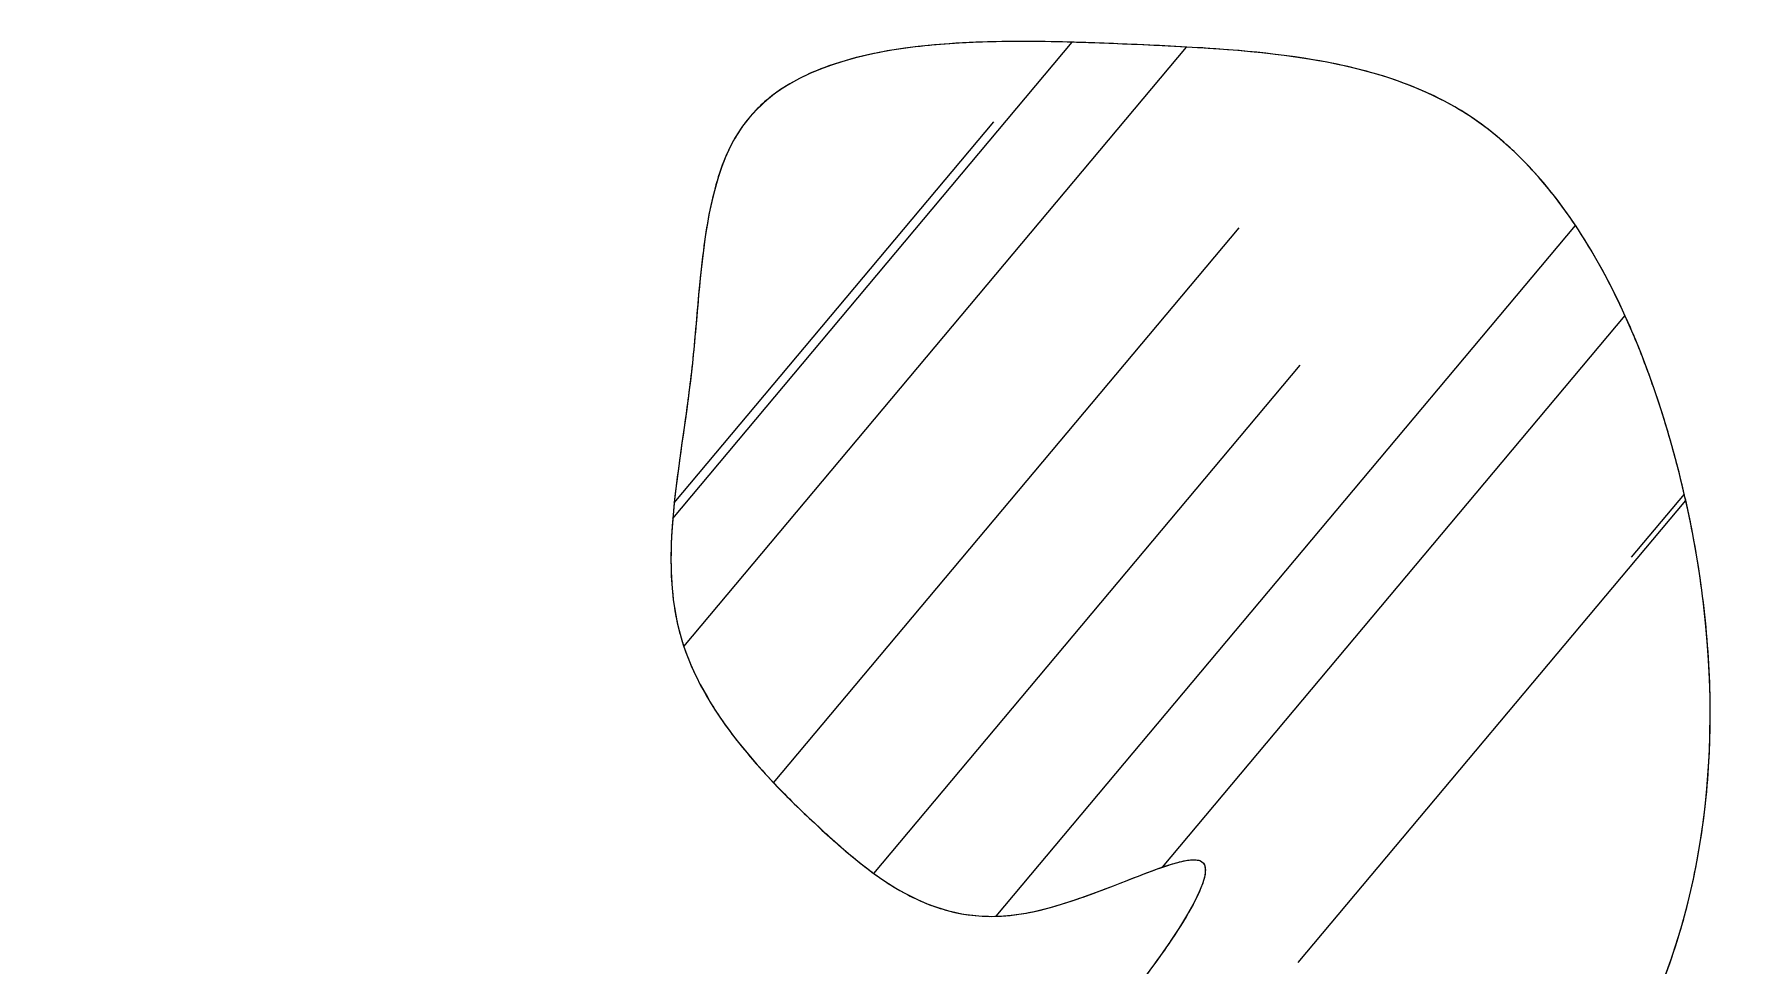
# Model space of a CAD drawing. Header units: millimetres. Extents: x 512961 to 1001058, y -961995 to -458543.
# Drawn here: x 934938.6 to 934991.7, y -884251.5 to -884222.4 of the extents above; entities that cross this region are included whole.
import ezdxf

# ---------------------------------------------------------------- set-up
doc = ezdxf.new("R2010")
doc.units = ezdxf.units.MM
doc.header["$MEASUREMENT"] = 0
doc.layers.add('填充', color=250, linetype='CONTINUOUS', lineweight=25)

msp = doc.modelspace()

# ---------------------------------------------------------------- linework, layer by layer
at = {"layer": '填充'}
for p, q in [((934958.551, -884237.53), (934971.037, -884222.651)), ((934958.897, -884241.533), (934974.614, -884222.801)), ((934958.597, -884237.041), (934968.585, -884225.139)), ((934961.704, -884245.793), (934976.254, -884228.454)), ((934968.656, -884249.964), (934986.77, -884228.376)), ((934973.856, -884248.429), (934988.318, -884231.193)), ((934964.838, -884248.627), (934978.163, -884232.747)), ((934978.1, -884251.412), (934990.217, -884236.971)), ((934988.519, -884238.746), (934990.172, -884236.776))]:
    msp.add_line(p, q, dxfattribs=at)
for points, knots in [([(935025.763, -884358.517), (935028.654, -884352.45), (935043.382, -884346.348), (935061.812, -884345.07), (935072.958, -884355.995), (935075.91, -884375.034), (935045.478, -884393.546), (935025.571, -884396.475), (934989.495, -884402.044), (935006.586, -884385.616), (935006.404, -884376.211), (935007.792, -884361.436), (934983.685, -884384.865), (934960.43, -884382.248), (934928.049, -884385.31), (934906.215, -884378.24), (934888.885, -884366.153), (934873.983, -884354.005), (934869.945, -884338.439), (934863.654, -884328.304), (934872.042, -884318.929), (934876.961, -884328.928), (934882.221, -884334.74), (934890.238, -884337.492), (934897.479, -884339.336), (934906.734, -884331.886), (934889.593, -884330.418), (934884.16, -884318.406), (934871.128, -884307.075), (934867.527, -884290.043), (934867.565, -884276.019), (934868.12, -884265.954), (934876.268, -884258.498), (934881.564, -884273.536), (934886.557, -884281.923), (934906.833, -884290.455), (934895.345, -884269.873), (934894.873, -884254.253), (934890.87, -884234.487), (934897.983, -884213.351), (934905.674, -884200.136), (934924.335, -884171.403), (934908.96, -884204.291), (934909.326, -884221.253), (934907.429, -884240.994), (934914.397, -884261.182), (934929.184, -884271.224), (934943.823, -884282.363), (934956.564, -884277.684), (934970.17, -884276.153), (934979.043, -884264.773), (934991.278, -884254.021), (934991.653, -884237.29), (934984.85, -884223.394), (934972.807, -884222.626), (934959.408, -884222.311), (934959.471, -884233.319), (934957.43, -884241.309), (934962.957, -884247.318), (934968.424, -884251.54), (934977.252, -884246.195), (934969.988, -884257.072), (934961.092, -884260.439), (934948.185, -884260.706), (934933.139, -884257.662), (934928.982, -884240.249), (934930.36, -884219.72), (934928.177, -884189.893), (934953.502, -884146.242), (934994.611, -884112.669), (935029.151, -884099.671), (935066.554, -884069.229), (935031.798, -884110.44), (935035.686, -884133.707), (935033.461, -884157.272), (935041.682, -884172.908), (935057.298, -884183.271), (935073.803, -884193.574), (935089.996, -884192.43), (935101.612, -884191.955), (935107.341, -884178.202), (935113.994, -884200.859), (935110.547, -884218.855), (935093.098, -884229.302), (935077.324, -884231.753), (935063.398, -884233.255), (935050.337, -884230.616), (935033.955, -884230.731), (935017.229, -884237.208), (935002.652, -884246.552), (934995.287, -884253.871), (934992.805, -884258.207)], [1355.526844, 1355.526844, 1355.526844, 1355.526844, 1372.400745, 1390.948073, 1398.050741, 1409.824909, 1433.586337, 1470.404263, 1481.780508, 1494.475116, 1505.828489, 1511.648297, 1521.48889, 1558.508165, 1580.726358, 1600.130965, 1614.650722, 1634.283256, 1645.425156, 1655.429948, 1660.662688, 1668.328576, 1674.874816, 1681.752049, 1688.632786, 1693.879778, 1701.93332, 1714.834721, 1728.17107, 1743.310806, 1756.527458, 1763.580454, 1768.658485, 1777.754104, 1790.391773, 1800.677796, 1812.767516, 1826.938686, 1846.52064, 1860.41709, 1879.943153, 1894.942657, 1912.802738, 1930.895993, 1947.219853, 1960.003158, 1982.553097, 1991.188355, 2003.612399, 2013.617734, 2024.60486, 2038.108556, 2053.115786, 2063.445065, 2072.478565, 2082.88009, 2089.440644, 2096.404622, 2102.723546, 2108.241897, 2113.248322, 2117.565347, 2129.320544, 2140.575182, 2148.962334, 2165.444451, 2177.669117, 2202.605211, 2237.727752, 2300.505756, 2323.475444, 2347.159231, 2371.021139, 2401.732902, 2414.796715, 2428.381152, 2443.520287, 2461.732517, 2475.112894, 2483.761766, 2489.660037, 2499.724815, 2515.289536, 2530.764311, 2545.874959, 2555.013427, 2565.721837, 2579.098316, 2595.53645, 2610.032472, 2622.06496, 2622.06496, 2622.06496, 2622.06496]), ([(935025.763, -884358.517), (935028.654, -884352.45), (935043.382, -884346.348), (935061.812, -884345.07), (935072.958, -884355.995), (935075.91, -884375.034), (935045.478, -884393.546), (935025.571, -884396.475), (934989.495, -884402.044), (935006.586, -884385.616), (935006.404, -884376.211), (935007.792, -884361.436), (934983.685, -884384.865), (934960.43, -884382.248), (934928.049, -884385.31), (934906.215, -884378.24), (934888.885, -884366.153), (934873.983, -884354.005), (934869.945, -884338.439), (934863.654, -884328.304), (934872.042, -884318.929), (934876.961, -884328.928), (934882.221, -884334.74), (934890.238, -884337.492), (934897.479, -884339.336), (934906.734, -884331.886), (934889.593, -884330.418), (934884.16, -884318.406), (934871.128, -884307.075), (934867.527, -884290.043), (934867.565, -884276.019), (934868.12, -884265.954), (934876.268, -884258.498), (934881.564, -884273.536), (934886.557, -884281.923), (934906.833, -884290.455), (934895.345, -884269.873), (934894.873, -884254.253), (934890.87, -884234.487), (934897.983, -884213.351), (934905.674, -884200.136), (934924.335, -884171.403), (934908.96, -884204.291), (934909.326, -884221.253), (934907.429, -884240.994), (934914.397, -884261.182), (934929.184, -884271.224), (934943.823, -884282.363), (934956.564, -884277.684), (934970.17, -884276.153), (934979.043, -884264.773), (934991.278, -884254.021), (934991.653, -884237.29), (934984.85, -884223.394), (934972.807, -884222.626), (934959.408, -884222.311), (934959.471, -884233.319), (934957.43, -884241.309), (934962.957, -884247.318), (934968.424, -884251.54), (934977.252, -884246.195), (934969.988, -884257.072), (934961.092, -884260.439), (934948.185, -884260.706), (934933.139, -884257.662), (934928.982, -884240.249), (934930.36, -884219.72), (934928.177, -884189.893), (934953.502, -884146.242), (934994.611, -884112.669), (935029.151, -884099.671), (935066.554, -884069.229), (935031.798, -884110.44), (935035.686, -884133.707), (935033.461, -884157.272), (935041.682, -884172.908), (935057.298, -884183.271), (935073.803, -884193.574), (935089.996, -884192.43), (935101.612, -884191.955), (935107.341, -884178.202), (935113.994, -884200.859), (935110.547, -884218.855), (935093.098, -884229.302), (935077.324, -884231.753), (935063.398, -884233.255), (935050.337, -884230.616), (935033.955, -884230.731), (935017.229, -884237.208), (935002.652, -884246.552), (934995.287, -884253.871), (934992.805, -884258.207)], [1355.526844, 1355.526844, 1355.526844, 1355.526844, 1372.400745, 1390.948073, 1398.050741, 1409.824909, 1433.586337, 1470.404263, 1481.780508, 1494.475116, 1505.828489, 1511.648297, 1521.48889, 1558.508165, 1580.726358, 1600.130965, 1614.650722, 1634.283256, 1645.425156, 1655.429948, 1660.662688, 1668.328576, 1674.874816, 1681.752049, 1688.632786, 1693.879778, 1701.93332, 1714.834721, 1728.17107, 1743.310806, 1756.527458, 1763.580454, 1768.658485, 1777.754104, 1790.391773, 1800.677796, 1812.767516, 1826.938686, 1846.52064, 1860.41709, 1879.943153, 1894.942657, 1912.802738, 1930.895993, 1947.219853, 1960.003158, 1982.553097, 1991.188355, 2003.612399, 2013.617734, 2024.60486, 2038.108556, 2053.115786, 2063.445065, 2072.478565, 2082.88009, 2089.440644, 2096.404622, 2102.723546, 2108.241897, 2113.248322, 2117.565347, 2129.320544, 2140.575182, 2148.962334, 2165.444451, 2177.669117, 2202.605211, 2237.727752, 2300.505756, 2323.475444, 2347.159231, 2371.021139, 2401.732902, 2414.796715, 2428.381152, 2443.520287, 2461.732517, 2475.112894, 2483.761766, 2489.660037, 2499.724815, 2515.289536, 2530.764311, 2545.874959, 2555.013427, 2565.721837, 2579.098316, 2595.53645, 2610.032472, 2622.06496, 2622.06496, 2622.06496, 2622.06496]), ([(935025.763, -884358.517), (935028.654, -884352.45), (935043.382, -884346.348), (935061.812, -884345.07), (935072.958, -884355.995), (935075.91, -884375.034), (935045.478, -884393.546), (935025.571, -884396.475), (934989.495, -884402.044), (935006.586, -884385.616), (935006.404, -884376.211), (935007.792, -884361.436), (934983.685, -884384.865), (934960.43, -884382.248), (934928.049, -884385.31), (934906.215, -884378.24), (934888.885, -884366.153), (934873.983, -884354.005), (934869.945, -884338.439), (934863.654, -884328.304), (934872.042, -884318.929), (934876.961, -884328.928), (934882.221, -884334.74), (934890.238, -884337.492), (934897.479, -884339.336), (934906.734, -884331.886), (934889.593, -884330.418), (934884.16, -884318.406), (934871.128, -884307.075), (934867.527, -884290.043), (934867.565, -884276.019), (934868.12, -884265.954), (934876.268, -884258.498), (934881.564, -884273.536), (934886.557, -884281.923), (934906.833, -884290.455), (934895.345, -884269.873), (934894.873, -884254.253), (934890.87, -884234.487), (934897.983, -884213.351), (934905.674, -884200.136), (934924.335, -884171.403), (934908.96, -884204.291), (934909.326, -884221.253), (934907.429, -884240.994), (934914.397, -884261.182), (934929.184, -884271.224), (934943.823, -884282.363), (934956.564, -884277.684), (934970.17, -884276.153), (934979.043, -884264.773), (934991.278, -884254.021), (934991.653, -884237.29), (934984.85, -884223.394), (934972.807, -884222.626), (934959.408, -884222.311), (934959.471, -884233.319), (934957.43, -884241.309), (934962.957, -884247.318), (934968.424, -884251.54), (934977.252, -884246.195), (934969.988, -884257.072), (934961.092, -884260.439), (934948.185, -884260.706), (934933.139, -884257.662), (934928.982, -884240.249), (934930.36, -884219.72), (934928.177, -884189.893), (934953.502, -884146.242), (934994.611, -884112.669), (935029.151, -884099.671), (935066.554, -884069.229), (935031.798, -884110.44), (935035.686, -884133.707), (935033.461, -884157.272), (935041.682, -884172.908), (935057.298, -884183.271), (935073.803, -884193.574), (935089.996, -884192.43), (935101.612, -884191.955), (935107.341, -884178.202), (935113.994, -884200.859), (935110.547, -884218.855), (935093.098, -884229.302), (935077.324, -884231.753), (935063.398, -884233.255), (935050.337, -884230.616), (935033.955, -884230.731), (935017.229, -884237.208), (935002.652, -884246.552), (934995.287, -884253.871), (934992.805, -884258.207)], [1355.526844, 1355.526844, 1355.526844, 1355.526844, 1372.400745, 1390.948073, 1398.050741, 1409.824909, 1433.586337, 1470.404263, 1481.780508, 1494.475116, 1505.828489, 1511.648297, 1521.48889, 1558.508165, 1580.726358, 1600.130965, 1614.650722, 1634.283256, 1645.425156, 1655.429948, 1660.662688, 1668.328576, 1674.874816, 1681.752049, 1688.632786, 1693.879778, 1701.93332, 1714.834721, 1728.17107, 1743.310806, 1756.527458, 1763.580454, 1768.658485, 1777.754104, 1790.391773, 1800.677796, 1812.767516, 1826.938686, 1846.52064, 1860.41709, 1879.943153, 1894.942657, 1912.802738, 1930.895993, 1947.219853, 1960.003158, 1982.553097, 1991.188355, 2003.612399, 2013.617734, 2024.60486, 2038.108556, 2053.115786, 2063.445065, 2072.478565, 2082.88009, 2089.440644, 2096.404622, 2102.723546, 2108.241897, 2113.248322, 2117.565347, 2129.320544, 2140.575182, 2148.962334, 2165.444451, 2177.669117, 2202.605211, 2237.727752, 2300.505756, 2323.475444, 2347.159231, 2371.021139, 2401.732902, 2414.796715, 2428.381152, 2443.520287, 2461.732517, 2475.112894, 2483.761766, 2489.660037, 2499.724815, 2515.289536, 2530.764311, 2545.874959, 2555.013427, 2565.721837, 2579.098316, 2595.53645, 2610.032472, 2622.06496, 2622.06496, 2622.06496, 2622.06496]), ([(934975.624, -884222.865), (934974.742, -884222.802), (934973.092, -884222.724), (934971.365, -884222.656), (934970.592, -884222.64)], [2070.428242, 2070.428242, 2070.428242, 2070.428242, 2072.478565, 2074.138802, 2074.138802, 2074.138802, 2074.138802]), ([(934975.624, -884222.865), (934974.742, -884222.802), (934973.092, -884222.724), (934971.365, -884222.656), (934970.592, -884222.64)], [2070.428242, 2070.428242, 2070.428242, 2070.428242, 2072.478565, 2074.138802, 2074.138802, 2074.138802, 2074.138802]), ([(934975.624, -884222.865), (934974.742, -884222.802), (934973.092, -884222.724), (934971.365, -884222.656), (934970.592, -884222.64)], [2070.428242, 2070.428242, 2070.428242, 2070.428242, 2072.478565, 2074.138802, 2074.138802, 2074.138802, 2074.138802]), ([(934975.624, -884222.865), (934974.742, -884222.802), (934973.092, -884222.724), (934971.365, -884222.656), (934970.592, -884222.64)], [2070.428242, 2070.428242, 2070.428242, 2070.428242, 2072.478565, 2074.138802, 2074.138802, 2074.138802, 2074.138802]), ([(934984.396, -884225.661), (934984.094, -884225.405), (934983.727, -884225.129), (934983.343, -884224.884), (934983.287, -884224.848)], [2062.388693, 2062.388693, 2062.388693, 2062.388693, 2063.445065, 2063.625547, 2063.625547, 2063.625547, 2063.625547]), ([(934984.396, -884225.661), (934984.094, -884225.405), (934983.727, -884225.129), (934983.343, -884224.884), (934983.287, -884224.848)], [2062.388693, 2062.388693, 2062.388693, 2062.388693, 2063.445065, 2063.625547, 2063.625547, 2063.625547, 2063.625547]), ([(934984.396, -884225.661), (934984.094, -884225.405), (934983.727, -884225.129), (934983.343, -884224.884), (934983.287, -884224.848)], [2062.388693, 2062.388693, 2062.388693, 2062.388693, 2063.445065, 2063.625547, 2063.625547, 2063.625547, 2063.625547]), ([(934984.396, -884225.661), (934984.094, -884225.405), (934983.727, -884225.129), (934983.343, -884224.884), (934983.287, -884224.848)], [2062.388693, 2062.388693, 2062.388693, 2062.388693, 2063.445065, 2063.625547, 2063.625547, 2063.625547, 2063.625547]), ([(934960.782, -884225.207), (934960.766, -884225.23), (934960.704, -884225.315), (934960.645, -884225.403), (934960.603, -884225.468)], [2082.7967778, 2082.7967778, 2082.7967778, 2082.7967778, 2082.8800897, 2083.1059912, 2083.1059912, 2083.1059912, 2083.1059912]), ([(934960.782, -884225.207), (934960.766, -884225.23), (934960.704, -884225.315), (934960.645, -884225.403), (934960.603, -884225.468)], [2082.7967778, 2082.7967778, 2082.7967778, 2082.7967778, 2082.8800897, 2083.1059912, 2083.1059912, 2083.1059912, 2083.1059912]), ([(934960.782, -884225.207), (934960.766, -884225.23), (934960.704, -884225.315), (934960.645, -884225.403), (934960.603, -884225.468)], [2082.7967778, 2082.7967778, 2082.7967778, 2082.7967778, 2082.8800897, 2083.1059912, 2083.1059912, 2083.1059912, 2083.1059912]), ([(934960.782, -884225.207), (934960.766, -884225.23), (934960.704, -884225.315), (934960.645, -884225.403), (934960.603, -884225.468)], [2082.7967778, 2082.7967778, 2082.7967778, 2082.7967778, 2082.8800897, 2083.1059912, 2083.1059912, 2083.1059912, 2083.1059912]), ([(934959.342, -884230.738), (934959.276, -884231.472), (934959.189, -884232.559), (934959.054, -884233.62), (934959.009, -884233.951)], [2087.744192, 2087.744192, 2087.744192, 2087.744192, 2089.440644, 2090.2179, 2090.2179, 2090.2179, 2090.2179]), ([(934959.342, -884230.738), (934959.276, -884231.472), (934959.189, -884232.559), (934959.054, -884233.62), (934959.009, -884233.951)], [2087.744192, 2087.744192, 2087.744192, 2087.744192, 2089.440644, 2090.2179, 2090.2179, 2090.2179, 2090.2179]), ([(934959.342, -884230.738), (934959.276, -884231.472), (934959.189, -884232.559), (934959.054, -884233.62), (934959.009, -884233.951)], [2087.744192, 2087.744192, 2087.744192, 2087.744192, 2089.440644, 2090.2179, 2090.2179, 2090.2179, 2090.2179]), ([(934959.342, -884230.738), (934959.276, -884231.472), (934959.189, -884232.559), (934959.054, -884233.62), (934959.009, -884233.951)], [2087.744192, 2087.744192, 2087.744192, 2087.744192, 2089.440644, 2090.2179, 2090.2179, 2090.2179, 2090.2179]), ([(934990.236, -884237.059), (934990.121, -884236.542), (934989.866, -884235.512), (934989.561, -884234.488), (934989.396, -884233.983)], [2051.875437, 2051.875437, 2051.875437, 2051.875437, 2053.115786, 2054.349144, 2054.349144, 2054.349144, 2054.349144]), ([(934990.236, -884237.059), (934990.121, -884236.542), (934989.866, -884235.512), (934989.561, -884234.488), (934989.396, -884233.983)], [2051.875437, 2051.875437, 2051.875437, 2051.875437, 2053.115786, 2054.349144, 2054.349144, 2054.349144, 2054.349144]), ([(934990.236, -884237.059), (934990.121, -884236.542), (934989.866, -884235.512), (934989.561, -884234.488), (934989.396, -884233.983)], [2051.875437, 2051.875437, 2051.875437, 2051.875437, 2053.115786, 2054.349144, 2054.349144, 2054.349144, 2054.349144]), ([(934990.236, -884237.059), (934990.121, -884236.542), (934989.866, -884235.512), (934989.561, -884234.488), (934989.396, -884233.983)], [2051.875437, 2051.875437, 2051.875437, 2051.875437, 2053.115786, 2054.349144, 2054.349144, 2054.349144, 2054.349144]), ([(934958.65, -884240.589), (934958.693, -884240.817), (934958.801, -884241.266), (934958.953, -884241.706), (934959.04, -884241.922)], [2095.783741, 2095.783741, 2095.783741, 2095.783741, 2096.404622, 2097.020595, 2097.020595, 2097.020595, 2097.020595]), ([(934958.65, -884240.589), (934958.693, -884240.817), (934958.801, -884241.266), (934958.953, -884241.706), (934959.04, -884241.922)], [2095.783741, 2095.783741, 2095.783741, 2095.783741, 2096.404622, 2097.020595, 2097.020595, 2097.020595, 2097.020595]), ([(934958.65, -884240.589), (934958.693, -884240.817), (934958.801, -884241.266), (934958.953, -884241.706), (934959.04, -884241.922)], [2095.783741, 2095.783741, 2095.783741, 2095.783741, 2096.404622, 2097.020595, 2097.020595, 2097.020595, 2097.020595]), ([(934958.65, -884240.589), (934958.693, -884240.817), (934958.801, -884241.266), (934958.953, -884241.706), (934959.04, -884241.922)], [2095.783741, 2095.783741, 2095.783741, 2095.783741, 2096.404622, 2097.020595, 2097.020595, 2097.020595, 2097.020595]), ([(934962.042, -884246.142), (934962.448, -884246.553), (934963.017, -884247.092), (934963.595, -884247.612), (934963.746, -884247.744)], [2101.349582, 2101.349582, 2101.349582, 2101.349582, 2102.723546, 2103.204863, 2103.204863, 2103.204863, 2103.204863]), ([(934962.042, -884246.142), (934962.448, -884246.553), (934963.017, -884247.092), (934963.595, -884247.612), (934963.746, -884247.744)], [2101.349582, 2101.349582, 2101.349582, 2101.349582, 2102.723546, 2103.204863, 2103.204863, 2103.204863, 2103.204863]), ([(934962.042, -884246.142), (934962.448, -884246.553), (934963.017, -884247.092), (934963.595, -884247.612), (934963.746, -884247.744)], [2101.349582, 2101.349582, 2101.349582, 2101.349582, 2102.723546, 2103.204863, 2103.204863, 2103.204863, 2103.204863]), ([(934962.042, -884246.142), (934962.448, -884246.553), (934963.017, -884247.092), (934963.595, -884247.612), (934963.746, -884247.744)], [2101.349582, 2101.349582, 2101.349582, 2101.349582, 2102.723546, 2103.204863, 2103.204863, 2103.204863, 2103.204863]), ([(934975.127, -884248.291), (934975.131, -884248.295), (934975.134, -884248.299), (934975.138, -884248.303), (934975.138, -884248.304)], [2113.21564677, 2113.21564677, 2113.21564677, 2113.21564677, 2113.24832245, 2113.25429844, 2113.25429844, 2113.25429844, 2113.25429844]), ([(934975.127, -884248.291), (934975.131, -884248.295), (934975.134, -884248.299), (934975.138, -884248.303), (934975.138, -884248.304)], [2113.21564677, 2113.21564677, 2113.21564677, 2113.21564677, 2113.24832245, 2113.25429844, 2113.25429844, 2113.25429844, 2113.25429844]), ([(934975.127, -884248.291), (934975.131, -884248.295), (934975.134, -884248.299), (934975.138, -884248.303), (934975.138, -884248.304)], [2113.21564677, 2113.21564677, 2113.21564677, 2113.21564677, 2113.24832245, 2113.25429844, 2113.25429844, 2113.25429844, 2113.25429844]), ([(934975.127, -884248.291), (934975.131, -884248.295), (934975.134, -884248.299), (934975.138, -884248.303), (934975.138, -884248.304)], [2113.21564677, 2113.21564677, 2113.21564677, 2113.21564677, 2113.24832245, 2113.25429844, 2113.25429844, 2113.25429844, 2113.25429844]), ([(934968.826, -884249.957), (934969.004, -884249.947), (934969.286, -884249.918), (934969.578, -884249.867), (934969.683, -884249.847)], [2107.8430638, 2107.8430638, 2107.8430638, 2107.8430638, 2108.2418973, 2108.4614906, 2108.4614906, 2108.4614906, 2108.4614906]), ([(934968.826, -884249.957), (934969.004, -884249.947), (934969.286, -884249.918), (934969.578, -884249.867), (934969.683, -884249.847)], [2107.8430638, 2107.8430638, 2107.8430638, 2107.8430638, 2108.2418973, 2108.4614906, 2108.4614906, 2108.4614906, 2108.4614906]), ([(934968.826, -884249.957), (934969.004, -884249.947), (934969.286, -884249.918), (934969.578, -884249.867), (934969.683, -884249.847)], [2107.8430638, 2107.8430638, 2107.8430638, 2107.8430638, 2108.2418973, 2108.4614906, 2108.4614906, 2108.4614906, 2108.4614906]), ([(934968.826, -884249.957), (934969.004, -884249.947), (934969.286, -884249.918), (934969.578, -884249.867), (934969.683, -884249.847)], [2107.8430638, 2107.8430638, 2107.8430638, 2107.8430638, 2108.2418973, 2108.4614906, 2108.4614906, 2108.4614906, 2108.4614906])]:
    msp.add_open_spline(points, degree=3, knots=knots, dxfattribs=at)
for points in [[(934967.192, -884222.698), (934966.369, -884222.755), (934965.576, -884222.852), (934964.834, -884223.006)], [(934967.192, -884222.698), (934966.369, -884222.755), (934965.576, -884222.852), (934964.834, -884223.006)], [(934967.192, -884222.698), (934966.369, -884222.755), (934965.576, -884222.852), (934964.834, -884223.006)], [(934967.192, -884222.698), (934966.369, -884222.755), (934965.576, -884222.852), (934964.834, -884223.006)], [(934970.592, -884222.64), (934969.441, -884222.615), (934968.29, -884222.621), (934967.192, -884222.698)], [(934970.592, -884222.64), (934969.441, -884222.615), (934968.29, -884222.621), (934967.192, -884222.698)], [(934970.592, -884222.64), (934969.441, -884222.615), (934968.29, -884222.621), (934967.192, -884222.698)], [(934970.592, -884222.64), (934969.441, -884222.615), (934968.29, -884222.621), (934967.192, -884222.698)], [(934963.429, -884223.392), (934963.098, -884223.51), (934962.784, -884223.644), (934962.489, -884223.798)], [(934963.429, -884223.392), (934963.098, -884223.51), (934962.784, -884223.644), (934962.489, -884223.798)], [(934963.429, -884223.392), (934963.098, -884223.51), (934962.784, -884223.644), (934962.489, -884223.798)], [(934963.429, -884223.392), (934963.098, -884223.51), (934962.784, -884223.644), (934962.489, -884223.798)], [(934964.834, -884223.006), (934964.34, -884223.108), (934963.87, -884223.235), (934963.429, -884223.392)], [(934964.834, -884223.006), (934964.34, -884223.108), (934963.87, -884223.235), (934963.429, -884223.392)], [(934964.834, -884223.006), (934964.34, -884223.108), (934963.87, -884223.235), (934963.429, -884223.392)], [(934964.834, -884223.006), (934964.34, -884223.108), (934963.87, -884223.235), (934963.429, -884223.392)], [(934980.105, -884223.524), (934978.724, -884223.165), (934977.221, -884222.981), (934975.624, -884222.865)], [(934980.105, -884223.524), (934978.724, -884223.165), (934977.221, -884222.981), (934975.624, -884222.865)], [(934980.105, -884223.524), (934978.724, -884223.165), (934977.221, -884222.981), (934975.624, -884222.865)], [(934980.105, -884223.524), (934978.724, -884223.165), (934977.221, -884222.981), (934975.624, -884222.865)], [(934962.489, -884223.798), (934962.293, -884223.9), (934962.105, -884224.011), (934961.927, -884224.13)], [(934962.489, -884223.798), (934962.293, -884223.9), (934962.105, -884224.011), (934961.927, -884224.13)], [(934962.489, -884223.798), (934962.293, -884223.9), (934962.105, -884224.011), (934961.927, -884224.13)], [(934962.489, -884223.798), (934962.293, -884223.9), (934962.105, -884224.011), (934961.927, -884224.13)], [(934982.081, -884224.207), (934981.456, -884223.927), (934980.796, -884223.703), (934980.105, -884223.524)], [(934982.081, -884224.207), (934981.456, -884223.927), (934980.796, -884223.703), (934980.105, -884223.524)], [(934982.081, -884224.207), (934981.456, -884223.927), (934980.796, -884223.703), (934980.105, -884223.524)], [(934982.081, -884224.207), (934981.456, -884223.927), (934980.796, -884223.703), (934980.105, -884223.524)], [(934961.927, -884224.13), (934961.749, -884224.25), (934961.58, -884224.379), (934961.422, -884224.517)], [(934961.927, -884224.13), (934961.749, -884224.25), (934961.58, -884224.379), (934961.422, -884224.517)], [(934961.927, -884224.13), (934961.749, -884224.25), (934961.58, -884224.379), (934961.422, -884224.517)], [(934961.927, -884224.13), (934961.749, -884224.25), (934961.58, -884224.379), (934961.422, -884224.517)], [(934983.287, -884224.848), (934982.901, -884224.607), (934982.499, -884224.394), (934982.081, -884224.207)], [(934983.287, -884224.848), (934982.901, -884224.607), (934982.499, -884224.394), (934982.081, -884224.207)], [(934983.287, -884224.848), (934982.901, -884224.607), (934982.499, -884224.394), (934982.081, -884224.207)], [(934983.287, -884224.848), (934982.901, -884224.607), (934982.499, -884224.394), (934982.081, -884224.207)], [(934960.979, -884224.962), (934960.911, -884225.041), (934960.845, -884225.123), (934960.782, -884225.207)], [(934960.979, -884224.962), (934960.911, -884225.041), (934960.845, -884225.123), (934960.782, -884225.207)], [(934960.979, -884224.962), (934960.911, -884225.041), (934960.845, -884225.123), (934960.782, -884225.207)], [(934960.979, -884224.962), (934960.911, -884225.041), (934960.845, -884225.123), (934960.782, -884225.207)], [(934961.422, -884224.517), (934961.264, -884224.656), (934961.116, -884224.804), (934960.979, -884224.962)], [(934961.422, -884224.517), (934961.264, -884224.656), (934961.116, -884224.804), (934960.979, -884224.962)], [(934961.422, -884224.517), (934961.264, -884224.656), (934961.116, -884224.804), (934960.979, -884224.962)], [(934961.422, -884224.517), (934961.264, -884224.656), (934961.116, -884224.804), (934960.979, -884224.962)], [(934960.603, -884225.468), (934960.489, -884225.648), (934960.386, -884225.837), (934960.293, -884226.036)], [(934960.603, -884225.468), (934960.489, -884225.648), (934960.386, -884225.837), (934960.293, -884226.036)], [(934960.603, -884225.468), (934960.489, -884225.648), (934960.386, -884225.837), (934960.293, -884226.036)], [(934960.603, -884225.468), (934960.489, -884225.648), (934960.386, -884225.837), (934960.293, -884226.036)], [(934960.293, -884226.036), (934960.154, -884226.333), (934960.036, -884226.651), (934959.936, -884226.986)], [(934960.293, -884226.036), (934960.154, -884226.333), (934960.036, -884226.651), (934959.936, -884226.986)], [(934960.293, -884226.036), (934960.154, -884226.333), (934960.036, -884226.651), (934959.936, -884226.986)], [(934960.293, -884226.036), (934960.154, -884226.333), (934960.036, -884226.651), (934959.936, -884226.986)], [(934985.409, -884226.635), (934985.087, -884226.286), (934984.75, -884225.96), (934984.396, -884225.661)], [(934985.409, -884226.635), (934985.087, -884226.286), (934984.75, -884225.96), (934984.396, -884225.661)], [(934985.409, -884226.635), (934985.087, -884226.286), (934984.75, -884225.96), (934984.396, -884225.661)], [(934985.409, -884226.635), (934985.087, -884226.286), (934984.75, -884225.96), (934984.396, -884225.661)], [(934959.936, -884226.986), (934959.736, -884227.655), (934959.606, -884228.391), (934959.507, -884229.161)], [(934959.936, -884226.986), (934959.736, -884227.655), (934959.606, -884228.391), (934959.507, -884229.161)], [(934959.936, -884226.986), (934959.736, -884227.655), (934959.606, -884228.391), (934959.507, -884229.161)], [(934959.936, -884226.986), (934959.736, -884227.655), (934959.606, -884228.391), (934959.507, -884229.161)], [(934986.756, -884228.356), (934986.341, -884227.737), (934985.893, -884227.159), (934985.409, -884226.635)], [(934986.756, -884228.356), (934986.341, -884227.737), (934985.893, -884227.159), (934985.409, -884226.635)], [(934986.756, -884228.356), (934986.341, -884227.737), (934985.893, -884227.159), (934985.409, -884226.635)], [(934986.756, -884228.356), (934986.341, -884227.737), (934985.893, -884227.159), (934985.409, -884226.635)], [(934988.243, -884231.028), (934987.804, -884230.081), (934987.31, -884229.182), (934986.756, -884228.356)], [(934988.243, -884231.028), (934987.804, -884230.081), (934987.31, -884229.182), (934986.756, -884228.356)], [(934988.243, -884231.028), (934987.804, -884230.081), (934987.31, -884229.182), (934986.756, -884228.356)], [(934988.243, -884231.028), (934987.804, -884230.081), (934987.31, -884229.182), (934986.756, -884228.356)], [(934959.507, -884229.161), (934959.442, -884229.674), (934959.39, -884230.203), (934959.342, -884230.738)], [(934959.507, -884229.161), (934959.442, -884229.674), (934959.39, -884230.203), (934959.342, -884230.738)], [(934959.507, -884229.161), (934959.442, -884229.674), (934959.39, -884230.203), (934959.342, -884230.738)], [(934959.507, -884229.161), (934959.442, -884229.674), (934959.39, -884230.203), (934959.342, -884230.738)], [(934988.86, -884232.48), (934988.668, -884231.987), (934988.462, -884231.502), (934988.243, -884231.028)], [(934988.86, -884232.48), (934988.668, -884231.987), (934988.462, -884231.502), (934988.243, -884231.028)], [(934988.86, -884232.48), (934988.668, -884231.987), (934988.462, -884231.502), (934988.243, -884231.028)], [(934988.86, -884232.48), (934988.668, -884231.987), (934988.462, -884231.502), (934988.243, -884231.028)], [(934989.396, -884233.983), (934989.23, -884233.476), (934989.052, -884232.974), (934988.86, -884232.48)], [(934989.396, -884233.983), (934989.23, -884233.476), (934989.052, -884232.974), (934988.86, -884232.48)], [(934989.396, -884233.983), (934989.23, -884233.476), (934989.052, -884232.974), (934988.86, -884232.48)], [(934989.396, -884233.983), (934989.23, -884233.476), (934989.052, -884232.974), (934988.86, -884232.48)], [(934959.009, -884233.951), (934958.832, -884235.266), (934958.62, -884236.539), (934958.534, -884237.761)], [(934959.009, -884233.951), (934958.832, -884235.266), (934958.62, -884236.539), (934958.534, -884237.761)], [(934959.009, -884233.951), (934958.832, -884235.266), (934958.62, -884236.539), (934958.534, -884237.761)], [(934959.009, -884233.951), (934958.832, -884235.266), (934958.62, -884236.539), (934958.534, -884237.761)], [(934990.768, -884240.156), (934990.644, -884239.125), (934990.466, -884238.09), (934990.236, -884237.059)], [(934990.768, -884240.156), (934990.644, -884239.125), (934990.466, -884238.09), (934990.236, -884237.059)], [(934990.768, -884240.156), (934990.644, -884239.125), (934990.466, -884238.09), (934990.236, -884237.059)], [(934990.768, -884240.156), (934990.644, -884239.125), (934990.466, -884238.09), (934990.236, -884237.059)], [(934958.534, -884237.761), (934958.499, -884238.249), (934958.485, -884238.73), (934958.501, -884239.201)], [(934958.534, -884237.761), (934958.499, -884238.249), (934958.485, -884238.73), (934958.501, -884239.201)], [(934958.534, -884237.761), (934958.499, -884238.249), (934958.485, -884238.73), (934958.501, -884239.201)], [(934958.534, -884237.761), (934958.499, -884238.249), (934958.485, -884238.73), (934958.501, -884239.201)], [(934958.501, -884239.201), (934958.517, -884239.673), (934958.563, -884240.136), (934958.65, -884240.589)], [(934958.501, -884239.201), (934958.517, -884239.673), (934958.563, -884240.136), (934958.65, -884240.589)], [(934958.501, -884239.201), (934958.517, -884239.673), (934958.563, -884240.136), (934958.65, -884240.589)], [(934958.501, -884239.201), (934958.517, -884239.673), (934958.563, -884240.136), (934958.65, -884240.589)], [(934990.978, -884243.231), (934990.963, -884242.214), (934990.893, -884241.187), (934990.768, -884240.156)], [(934990.978, -884243.231), (934990.963, -884242.214), (934990.893, -884241.187), (934990.768, -884240.156)], [(934990.978, -884243.231), (934990.963, -884242.214), (934990.893, -884241.187), (934990.768, -884240.156)], [(934990.978, -884243.231), (934990.963, -884242.214), (934990.893, -884241.187), (934990.768, -884240.156)], [(934959.04, -884241.922), (934959.213, -884242.357), (934959.429, -884242.782), (934959.677, -884243.198)], [(934959.04, -884241.922), (934959.213, -884242.357), (934959.429, -884242.782), (934959.677, -884243.198)], [(934959.04, -884241.922), (934959.213, -884242.357), (934959.429, -884242.782), (934959.677, -884243.198)], [(934959.04, -884241.922), (934959.213, -884242.357), (934959.429, -884242.782), (934959.677, -884243.198)], [(934959.677, -884243.198), (934959.926, -884243.613), (934960.208, -884244.02), (934960.516, -884244.417)], [(934959.677, -884243.198), (934959.926, -884243.613), (934960.208, -884244.02), (934960.516, -884244.417)], [(934959.677, -884243.198), (934959.926, -884243.613), (934960.208, -884244.02), (934960.516, -884244.417)], [(934959.677, -884243.198), (934959.926, -884243.613), (934960.208, -884244.02), (934960.516, -884244.417)], [(934990.852, -884246.245), (934990.952, -884245.255), (934990.993, -884244.249), (934990.978, -884243.231)], [(934990.852, -884246.245), (934990.952, -884245.255), (934990.993, -884244.249), (934990.978, -884243.231)], [(934990.852, -884246.245), (934990.952, -884245.255), (934990.993, -884244.249), (934990.978, -884243.231)], [(934990.852, -884246.245), (934990.952, -884245.255), (934990.993, -884244.249), (934990.978, -884243.231)], [(934960.516, -884244.417), (934960.977, -884245.013), (934961.495, -884245.588), (934962.042, -884246.142)], [(934960.516, -884244.417), (934960.977, -884245.013), (934961.495, -884245.588), (934962.042, -884246.142)], [(934960.516, -884244.417), (934960.977, -884245.013), (934961.495, -884245.588), (934962.042, -884246.142)], [(934960.516, -884244.417), (934960.977, -884245.013), (934961.495, -884245.588), (934962.042, -884246.142)], [(934990.376, -884249.157), (934990.594, -884248.208), (934990.752, -884247.235), (934990.852, -884246.245)], [(934990.376, -884249.157), (934990.594, -884248.208), (934990.752, -884247.235), (934990.852, -884246.245)], [(934990.376, -884249.157), (934990.594, -884248.208), (934990.752, -884247.235), (934990.852, -884246.245)], [(934990.376, -884249.157), (934990.594, -884248.208), (934990.752, -884247.235), (934990.852, -884246.245)], [(934963.746, -884247.744), (934964.134, -884248.084), (934964.529, -884248.409), (934964.939, -884248.699)], [(934963.746, -884247.744), (934964.134, -884248.084), (934964.529, -884248.409), (934964.939, -884248.699)], [(934963.746, -884247.744), (934964.134, -884248.084), (934964.529, -884248.409), (934964.939, -884248.699)], [(934963.746, -884247.744), (934964.134, -884248.084), (934964.529, -884248.409), (934964.939, -884248.699)], [(934973.932, -884248.403), (934974.099, -884248.347), (934974.253, -884248.3), (934974.392, -884248.265)], [(934973.932, -884248.403), (934974.099, -884248.347), (934974.253, -884248.3), (934974.392, -884248.265)], [(934973.932, -884248.403), (934974.099, -884248.347), (934974.253, -884248.3), (934974.392, -884248.265)], [(934973.932, -884248.403), (934974.099, -884248.347), (934974.253, -884248.3), (934974.392, -884248.265)], [(934974.392, -884248.265), (934974.485, -884248.242), (934974.571, -884248.224), (934974.65, -884248.212)], [(934974.392, -884248.265), (934974.485, -884248.242), (934974.571, -884248.224), (934974.65, -884248.212)], [(934974.392, -884248.265), (934974.485, -884248.242), (934974.571, -884248.224), (934974.65, -884248.212)], [(934974.392, -884248.265), (934974.485, -884248.242), (934974.571, -884248.224), (934974.65, -884248.212)], [(934974.65, -884248.212), (934974.709, -884248.204), (934974.764, -884248.199), (934974.814, -884248.198)], [(934974.65, -884248.212), (934974.709, -884248.204), (934974.764, -884248.199), (934974.814, -884248.198)], [(934974.65, -884248.212), (934974.709, -884248.204), (934974.764, -884248.199), (934974.814, -884248.198)], [(934974.65, -884248.212), (934974.709, -884248.204), (934974.764, -884248.199), (934974.814, -884248.198)], [(934974.814, -884248.198), (934974.848, -884248.197), (934974.879, -884248.198), (934974.909, -884248.201)], [(934974.814, -884248.198), (934974.848, -884248.197), (934974.879, -884248.198), (934974.909, -884248.201)], [(934974.814, -884248.198), (934974.848, -884248.197), (934974.879, -884248.198), (934974.909, -884248.201)], [(934974.814, -884248.198), (934974.848, -884248.197), (934974.879, -884248.198), (934974.909, -884248.201)], [(934974.909, -884248.201), (934974.938, -884248.204), (934974.966, -884248.208), (934974.991, -884248.215)], [(934974.909, -884248.201), (934974.938, -884248.204), (934974.966, -884248.208), (934974.991, -884248.215)], [(934974.909, -884248.201), (934974.938, -884248.204), (934974.966, -884248.208), (934974.991, -884248.215)], [(934974.909, -884248.201), (934974.938, -884248.204), (934974.966, -884248.208), (934974.991, -884248.215)], [(934974.991, -884248.215), (934975.01, -884248.22), (934975.028, -884248.226), (934975.044, -884248.233)], [(934974.991, -884248.215), (934975.01, -884248.22), (934975.028, -884248.226), (934975.044, -884248.233)], [(934974.991, -884248.215), (934975.01, -884248.22), (934975.028, -884248.226), (934975.044, -884248.233)], [(934974.991, -884248.215), (934975.01, -884248.22), (934975.028, -884248.226), (934975.044, -884248.233)], [(934975.044, -884248.233), (934975.055, -884248.238), (934975.065, -884248.244), (934975.075, -884248.249)], [(934975.044, -884248.233), (934975.055, -884248.238), (934975.065, -884248.244), (934975.075, -884248.249)], [(934975.044, -884248.233), (934975.055, -884248.238), (934975.065, -884248.244), (934975.075, -884248.249)], [(934975.044, -884248.233), (934975.055, -884248.238), (934975.065, -884248.244), (934975.075, -884248.249)], [(934975.075, -884248.249), (934975.085, -884248.255), (934975.094, -884248.262), (934975.103, -884248.269)], [(934975.075, -884248.249), (934975.085, -884248.255), (934975.094, -884248.262), (934975.103, -884248.269)], [(934975.075, -884248.249), (934975.085, -884248.255), (934975.094, -884248.262), (934975.103, -884248.269)], [(934975.075, -884248.249), (934975.085, -884248.255), (934975.094, -884248.262), (934975.103, -884248.269)], [(934975.103, -884248.269), (934975.112, -884248.276), (934975.12, -884248.283), (934975.127, -884248.291)], [(934975.103, -884248.269), (934975.112, -884248.276), (934975.12, -884248.283), (934975.127, -884248.291)], [(934975.103, -884248.269), (934975.112, -884248.276), (934975.12, -884248.283), (934975.127, -884248.291)], [(934975.103, -884248.269), (934975.112, -884248.276), (934975.12, -884248.283), (934975.127, -884248.291)], [(934975.138, -884248.304), (934975.142, -884248.308), (934975.145, -884248.313), (934975.148, -884248.317)], [(934975.138, -884248.304), (934975.142, -884248.308), (934975.145, -884248.313), (934975.148, -884248.317)], [(934975.138, -884248.304), (934975.142, -884248.308), (934975.145, -884248.313), (934975.148, -884248.317)], [(934975.138, -884248.304), (934975.142, -884248.308), (934975.145, -884248.313), (934975.148, -884248.317)], [(934975.148, -884248.317), (934975.154, -884248.326), (934975.16, -884248.336), (934975.165, -884248.346)], [(934975.148, -884248.317), (934975.154, -884248.326), (934975.16, -884248.336), (934975.165, -884248.346)], [(934975.148, -884248.317), (934975.154, -884248.326), (934975.16, -884248.336), (934975.165, -884248.346)], [(934975.148, -884248.317), (934975.154, -884248.326), (934975.16, -884248.336), (934975.165, -884248.346)], [(934975.165, -884248.346), (934975.17, -884248.357), (934975.175, -884248.367), (934975.179, -884248.379)], [(934975.165, -884248.346), (934975.17, -884248.357), (934975.175, -884248.367), (934975.179, -884248.379)], [(934975.165, -884248.346), (934975.17, -884248.357), (934975.175, -884248.367), (934975.179, -884248.379)], [(934975.165, -884248.346), (934975.17, -884248.357), (934975.175, -884248.367), (934975.179, -884248.379)], [(934964.939, -884248.699), (934965.247, -884248.917), (934965.563, -884249.116), (934965.89, -884249.288)], [(934964.939, -884248.699), (934965.247, -884248.917), (934965.563, -884249.116), (934965.89, -884249.288)], [(934964.939, -884248.699), (934965.247, -884248.917), (934965.563, -884249.116), (934965.89, -884249.288)], [(934964.939, -884248.699), (934965.247, -884248.917), (934965.563, -884249.116), (934965.89, -884249.288)], [(934971.04, -884249.478), (934971.648, -884249.277), (934972.252, -884249.04), (934972.802, -884248.825)], [(934971.04, -884249.478), (934971.648, -884249.277), (934972.252, -884249.04), (934972.802, -884248.825)], [(934971.04, -884249.478), (934971.648, -884249.277), (934972.252, -884249.04), (934972.802, -884248.825)], [(934971.04, -884249.478), (934971.648, -884249.277), (934972.252, -884249.04), (934972.802, -884248.825)], [(934972.802, -884248.825), (934973.215, -884248.664), (934973.599, -884248.515), (934973.932, -884248.403)], [(934972.802, -884248.825), (934973.215, -884248.664), (934973.599, -884248.515), (934973.932, -884248.403)], [(934972.802, -884248.825), (934973.215, -884248.664), (934973.599, -884248.515), (934973.932, -884248.403)], [(934972.802, -884248.825), (934973.215, -884248.664), (934973.599, -884248.515), (934973.932, -884248.403)], [(934975.145, -884248.834), (934975.11, -884248.956), (934975.057, -884249.092), (934974.99, -884249.24)], [(934975.145, -884248.834), (934975.11, -884248.956), (934975.057, -884249.092), (934974.99, -884249.24)], [(934975.145, -884248.834), (934975.11, -884248.956), (934975.057, -884249.092), (934974.99, -884249.24)], [(934975.145, -884248.834), (934975.11, -884248.956), (934975.057, -884249.092), (934974.99, -884249.24)], [(934975.186, -884248.663), (934975.177, -884248.716), (934975.163, -884248.774), (934975.145, -884248.834)], [(934975.186, -884248.663), (934975.177, -884248.716), (934975.163, -884248.774), (934975.145, -884248.834)], [(934975.186, -884248.663), (934975.177, -884248.716), (934975.163, -884248.774), (934975.145, -884248.834)], [(934975.186, -884248.663), (934975.177, -884248.716), (934975.163, -884248.774), (934975.145, -884248.834)], [(934975.179, -884248.379), (934975.183, -884248.39), (934975.186, -884248.402), (934975.189, -884248.414)], [(934975.179, -884248.379), (934975.183, -884248.39), (934975.186, -884248.402), (934975.189, -884248.414)], [(934975.179, -884248.379), (934975.183, -884248.39), (934975.186, -884248.402), (934975.189, -884248.414)], [(934975.179, -884248.379), (934975.183, -884248.39), (934975.186, -884248.402), (934975.189, -884248.414)], [(934975.198, -884248.563), (934975.196, -884248.594), (934975.192, -884248.628), (934975.186, -884248.663)], [(934975.198, -884248.563), (934975.196, -884248.594), (934975.192, -884248.628), (934975.186, -884248.663)], [(934975.198, -884248.563), (934975.196, -884248.594), (934975.192, -884248.628), (934975.186, -884248.663)], [(934975.198, -884248.563), (934975.196, -884248.594), (934975.192, -884248.628), (934975.186, -884248.663)], [(934975.189, -884248.414), (934975.193, -884248.433), (934975.196, -884248.453), (934975.198, -884248.473)], [(934975.189, -884248.414), (934975.193, -884248.433), (934975.196, -884248.453), (934975.198, -884248.473)], [(934975.189, -884248.414), (934975.193, -884248.433), (934975.196, -884248.453), (934975.198, -884248.473)], [(934975.189, -884248.414), (934975.193, -884248.433), (934975.196, -884248.453), (934975.198, -884248.473)], [(934975.198, -884248.473), (934975.2, -884248.501), (934975.2, -884248.531), (934975.198, -884248.563)], [(934975.198, -884248.473), (934975.2, -884248.501), (934975.2, -884248.531), (934975.198, -884248.563)], [(934975.198, -884248.473), (934975.2, -884248.501), (934975.2, -884248.531), (934975.198, -884248.563)], [(934975.198, -884248.473), (934975.2, -884248.501), (934975.2, -884248.531), (934975.198, -884248.563)], [(934965.89, -884249.288), (934966.109, -884249.403), (934966.333, -884249.506), (934966.562, -884249.595)], [(934965.89, -884249.288), (934966.109, -884249.403), (934966.333, -884249.506), (934966.562, -884249.595)], [(934965.89, -884249.288), (934966.109, -884249.403), (934966.333, -884249.506), (934966.562, -884249.595)], [(934965.89, -884249.288), (934966.109, -884249.403), (934966.333, -884249.506), (934966.562, -884249.595)], [(934974.99, -884249.24), (934974.855, -884249.536), (934974.662, -884249.881), (934974.43, -884250.251)], [(934974.99, -884249.24), (934974.855, -884249.536), (934974.662, -884249.881), (934974.43, -884250.251)], [(934974.99, -884249.24), (934974.855, -884249.536), (934974.662, -884249.881), (934974.43, -884250.251)], [(934974.99, -884249.24), (934974.855, -884249.536), (934974.662, -884249.881), (934974.43, -884250.251)], [(934989.535, -884251.928), (934989.877, -884251.033), (934990.157, -884250.107), (934990.376, -884249.157)], [(934989.535, -884251.928), (934989.877, -884251.033), (934990.157, -884250.107), (934990.376, -884249.157)], [(934989.535, -884251.928), (934989.877, -884251.033), (934990.157, -884250.107), (934990.376, -884249.157)], [(934989.535, -884251.928), (934989.877, -884251.033), (934990.157, -884250.107), (934990.376, -884249.157)], [(934966.562, -884249.595), (934966.792, -884249.684), (934967.029, -884249.759), (934967.272, -884249.818)], [(934966.562, -884249.595), (934966.792, -884249.684), (934967.029, -884249.759), (934967.272, -884249.818)], [(934966.562, -884249.595), (934966.792, -884249.684), (934967.029, -884249.759), (934967.272, -884249.818)], [(934966.562, -884249.595), (934966.792, -884249.684), (934967.029, -884249.759), (934967.272, -884249.818)], [(934967.272, -884249.818), (934967.515, -884249.877), (934967.766, -884249.919), (934968.024, -884249.943)], [(934967.272, -884249.818), (934967.515, -884249.877), (934967.766, -884249.919), (934968.024, -884249.943)], [(934967.272, -884249.818), (934967.515, -884249.877), (934967.766, -884249.919), (934968.024, -884249.943)], [(934967.272, -884249.818), (934967.515, -884249.877), (934967.766, -884249.919), (934968.024, -884249.943)], [(934968.024, -884249.943), (934968.283, -884249.967), (934968.55, -884249.972), (934968.826, -884249.957)], [(934968.024, -884249.943), (934968.283, -884249.967), (934968.55, -884249.972), (934968.826, -884249.957)], [(934968.024, -884249.943), (934968.283, -884249.967), (934968.55, -884249.972), (934968.826, -884249.957)], [(934968.024, -884249.943), (934968.283, -884249.967), (934968.55, -884249.972), (934968.826, -884249.957)], [(934969.683, -884249.847), (934970.125, -884249.76), (934970.584, -884249.629), (934971.04, -884249.478)], [(934969.683, -884249.847), (934970.125, -884249.76), (934970.584, -884249.629), (934971.04, -884249.478)], [(934969.683, -884249.847), (934970.125, -884249.76), (934970.584, -884249.629), (934971.04, -884249.478)], [(934969.683, -884249.847), (934970.125, -884249.76), (934970.584, -884249.629), (934971.04, -884249.478)], [(934974.43, -884250.251), (934974.12, -884250.744), (934973.74, -884251.284), (934973.334, -884251.818)], [(934974.43, -884250.251), (934974.12, -884250.744), (934973.74, -884251.284), (934973.334, -884251.818)], [(934974.43, -884250.251), (934974.12, -884250.744), (934973.74, -884251.284), (934973.334, -884251.818)], [(934974.43, -884250.251), (934974.12, -884250.744), (934973.74, -884251.284), (934973.334, -884251.818)]]:
    msp.add_open_spline(points, degree=3, dxfattribs=at)

doc.saveas('drawing.dxf')
